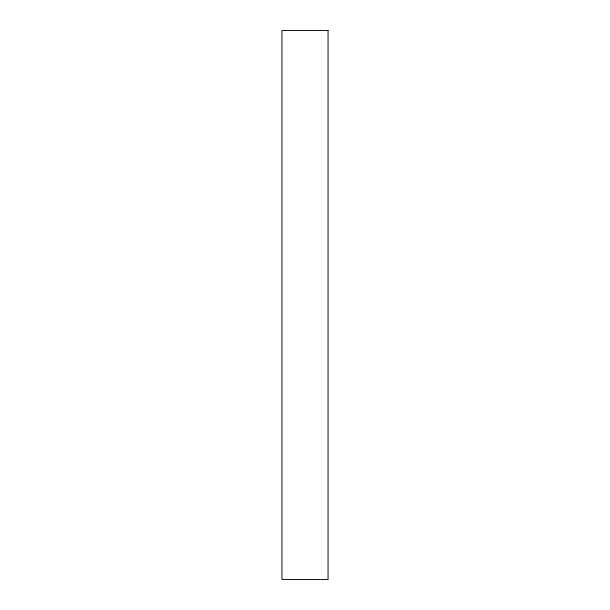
<?xml version="1.0" encoding="UTF-8"?>
<svg xmlns="http://www.w3.org/2000/svg" width="610" height="610" viewBox="0 0 610 610"><rect width="100%" height="100%" fill="white"/><g stroke="black" fill="none" stroke-linecap="round" stroke-linejoin="round"><path stroke-width="0.91" d="M328.05 30.5L281.95 30.5L281.95 579.5L328.05 579.5L328.05 30.5"/></g></svg>
